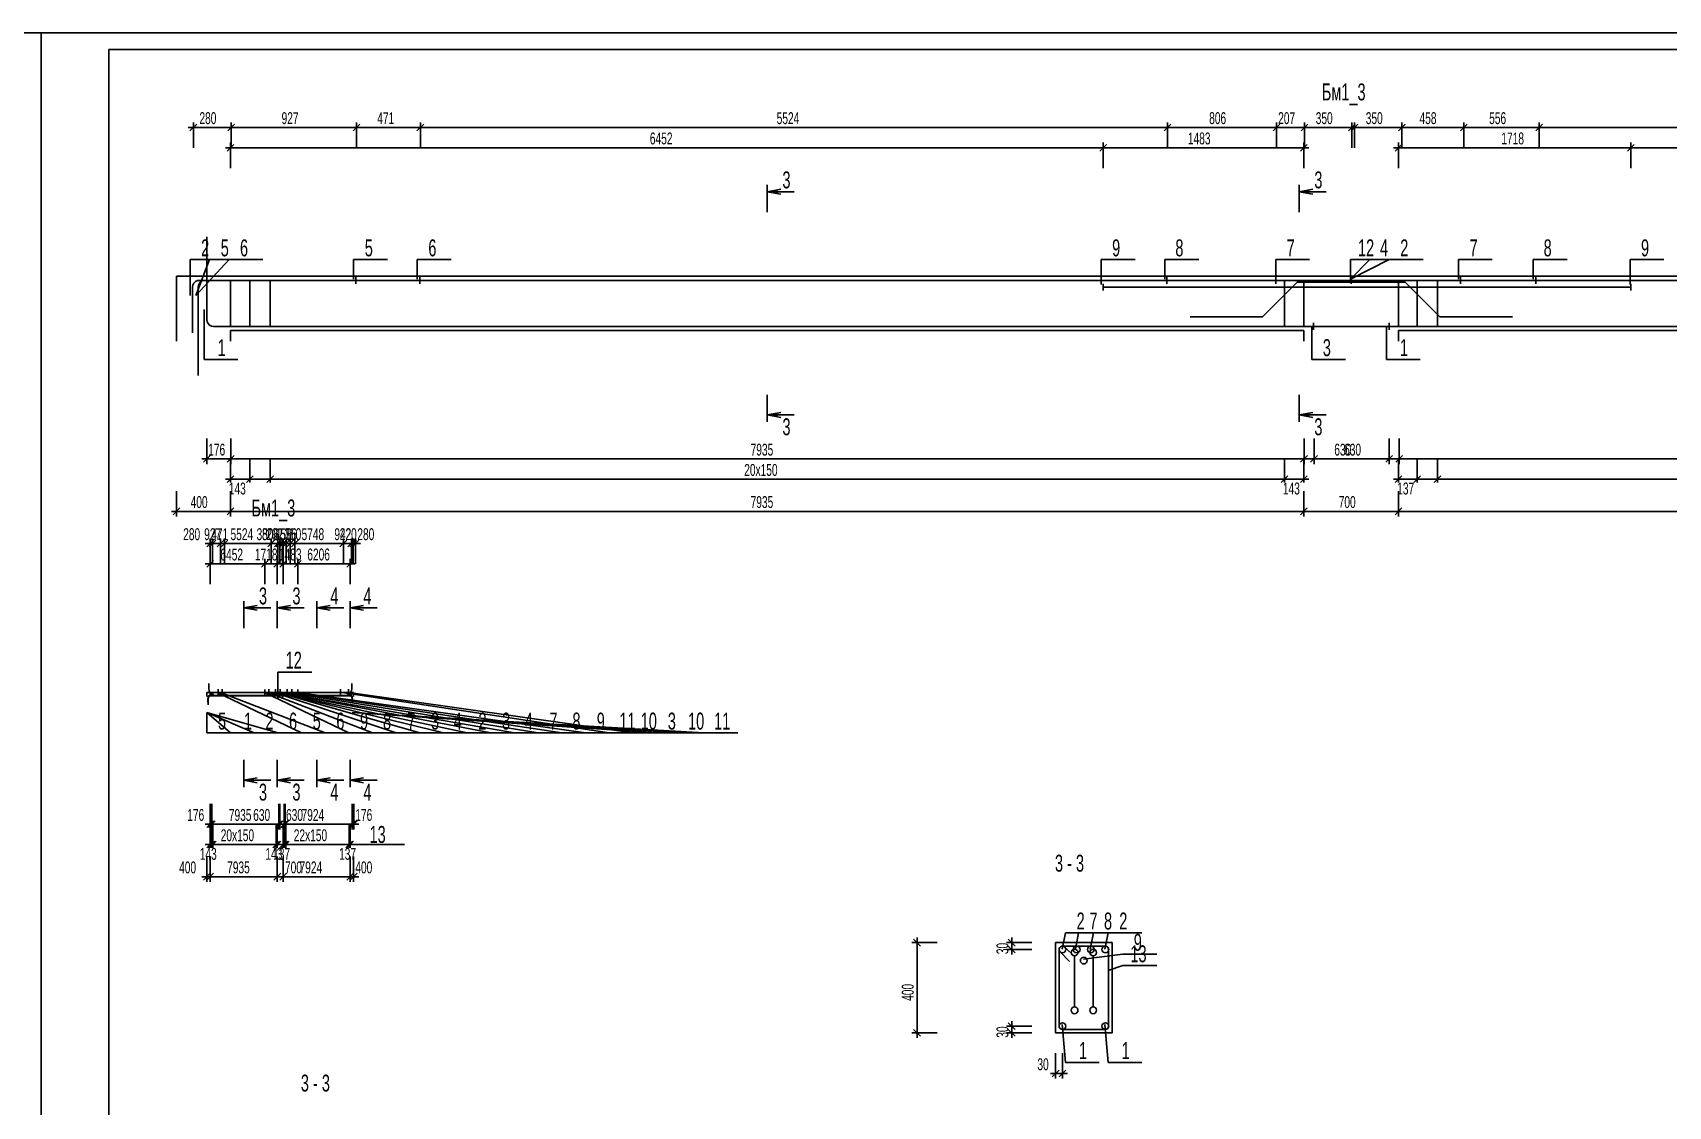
# Model space of a CAD drawing. Extents: x -483223 to 550073, y -164053 to -64662.
# Drawn here: x 465823 to 514189, y -96538 to -64802 of the extents above; entities that cross this region are included whole.
import ezdxf

# ---------------------------------------------------------------- set-up
doc = ezdxf.new("R2010")
doc.units = 0
doc.header["$MEASUREMENT"] = 0
doc.layers.get('0').update_dxf_attribs({"color": 40, "linetype": 'CONTINUOUS'})
for name, color, linetype in [('ARM', 3, 'CONTINUOUS'), ('OPAL', 4, 'CONTINUOUS'), ('OTM', 9, 'CONTINUOUS'), ('RAZM', 6, 'CONTINUOUS'), ('TEXT', 5, 'CONTINUOUS'), ('VYNOS', 3, 'CONTINUOUS')]:
    doc.layers.add(name, color=color, linetype=linetype)
doc.styles.add('РОЗМІР', font='ARIALN.TTF', dxfattribs={"width": 0.75})

msp = doc.modelspace()

# ---------------------------------------------------------------- linework, layer by layer
at = {"color": 7}
for p, q in [((382072.6753, -64801.5622), (466072.6753, -64801.5622)), ((466072.6753, -64801.5622), (466072.6753, -124201.5622)), ((466072.6753, -64801.5622), (550072.6753, -64801.5622)), ((466072.6753, -124201.5622), (466072.6753, -64801.5622)), ((468072.6753, -65301.5622), (549572.6753, -65301.5622)), ((468072.6753, -123701.5622), (468072.6753, -65301.5622))]:
    msp.add_line(p, q, dxfattribs=at)
at = {"layer": 'ARM', "color": 1}
for p, q in [((470968.6752, -73281.561), (470968.6752, -70837.9208)), ((475381.0074, -72021.5634), (475381.0074, -72221.5634)), ((477266.5634, -72021.5634), (477266.5634, -72221.5634)), ((499361.5638, -72021.5634), (499361.5638, -72221.5634)), ((502584.1438, -72021.5634), (502584.1438, -72221.5634)), ((504812.6716, -72021.5634), (504812.6716, -72221.5634)), ((504812.6716, -72021.5634), (504812.6716, -72221.5634)), ((504812.6716, -72021.5634), (504812.6716, -72221.5634)), ((504812.6716, -72021.5634), (504812.6716, -72221.5634)), ((508046.3051, -72021.5634), (508046.3051, -72221.5634)), ((510269.712, -72021.5634), (510269.712, -72221.5634)), ((470562.5034, -72259.6372), (470552.6752, -72321.5634)), ((470552.6752, -72321.5634), (470552.6752, -73678.4512)), ((470590.9279, -72203.9304), (470562.5034, -72259.6372)), ((470635.1696, -72159.7226), (470590.9279, -72203.9304)), ((470690.9023, -72131.3413), (470635.1696, -72159.7226)), ((470752.6752, -72121.5634), (470690.9023, -72131.3413)), ((470722.5036, -72259.6372), (470712.6755, -72321.5634)), ((470722.5036, -72259.6372), (470712.6755, -72321.5634)), ((470712.6755, -72321.5634), (470712.6755, -74935.9341)), ((470712.6755, -72321.5634), (470712.6755, -74935.9341)), ((470750.9281, -72203.9304), (470722.5036, -72259.6372)), ((470750.9281, -72203.9304), (470722.5036, -72259.6372)), ((470795.1698, -72159.7226), (470750.9281, -72203.9304)), ((470795.1698, -72159.7226), (470750.9281, -72203.9304)), ((470752.6752, -72121.5634), (470752.6752, -72121.5634)), ((470752.6752, -72121.5634), (504812.6716, -72121.5634)), ((470850.9025, -72131.3413), (470795.1698, -72159.7226)), ((470850.9025, -72131.3413), (470795.1698, -72159.7226)), ((470912.6755, -72121.5634), (470850.9025, -72131.3413)), ((470912.6755, -72121.5634), (470850.9025, -72131.3413)), ((470912.6755, -72121.5634), (470912.6755, -72121.5634)), ((470912.6755, -72121.5634), (475381.0074, -72121.5634)), ((470912.6755, -72121.5634), (470912.6755, -72121.5634)), ((470912.6755, -72121.5634), (477266.5634, -72121.5634)), ((471672.6753, -72137.5607), (471672.6753, -73465.5637)), ((472242.6754, -72137.5607), (472242.6754, -73465.5637)), ((472842.675, -72137.5607), (472842.675, -73465.5637)), ((497480.0117, -72221.5634), (497480.0117, -72421.5634)), ((497480.0117, -72321.5634), (506212.6747, -72321.5634)), ((499361.5638, -72121.5634), (506212.6747, -72121.5634)), ((502188.6757, -73201.5622), (503212.6747, -72177.5632)), ((502584.1438, -72121.5634), (506212.6747, -72121.5634)), ((502842.6765, -72137.5607), (502842.6765, -73465.5637)), ((503212.6747, -72177.5632), (506412.6747, -72177.5632)), ((503412.6747, -72121.5634), (504812.6716, -72121.5634)), ((503412.6747, -72121.5634), (508046.3051, -72121.5634)), ((503412.6747, -72121.5634), (510269.712, -72121.5634)), ((503412.6747, -72321.5634), (513083.6281, -72321.5634)), ((503412.6777, -72137.5607), (503412.6777, -73465.5637)), ((504812.6716, -72121.5634), (506212.6747, -72121.5634)), ((504812.6716, -72121.5634), (538828.9863, -72121.5634)), ((506212.6747, -72137.5607), (506212.6747, -73465.5637)), ((506412.6747, -72177.5632), (507436.6737, -73201.5622)), ((506760.8314, -72137.5607), (506760.8314, -73465.5637)), ((507360.8314, -72137.5607), (507360.8314, -73465.5637)), ((513083.6281, -72221.5634), (513083.6281, -72421.5634)), ((470978.5034, -73343.4872), (470968.6752, -73281.561)), ((471006.9278, -73399.1971), (470978.5034, -73343.4872)), ((471051.1696, -73443.4018), (471006.9278, -73399.1971)), ((471106.9023, -73471.7831), (471051.1696, -73443.4049)), ((471168.6752, -73481.561), (471106.9023, -73471.7831)), ((471168.6752, -73481.561), (471168.6752, -73481.561)), ((471168.6752, -73481.561), (505932.6729, -73481.561)), ((500046.4302, -73201.5622), (502188.6757, -73201.5622)), ((503412.6747, -73481.561), (505932.6729, -73481.561)), ((503692.6704, -73381.561), (503692.6704, -73581.561)), ((503692.6704, -73381.561), (503692.6704, -73581.561)), ((503692.6704, -73481.561), (506212.6747, -73481.561)), ((503692.6704, -73481.561), (538412.989, -73481.561)), ((505932.6729, -73381.561), (505932.6729, -73581.561)), ((505932.6729, -73381.561), (505932.6729, -73581.561)), ((507436.6737, -73201.5622), (509578.9192, -73201.5622)), ((471028.6754, -84194.061), (471028.6754, -84041.3358)), ((475256.4453, -84194.061), (475256.4453, -84041.3358)), ((471012.5034, -84447.1372), (471002.6752, -84509.0634)), ((471002.6752, -84509.0634), (471002.6752, -84593.8687)), ((471040.9279, -84391.4273), (471012.5034, -84447.1372)), ((471022.5036, -84447.1372), (471012.6755, -84509.0634)), ((471022.5036, -84447.1372), (471012.6755, -84509.0634)), ((471012.6755, -84509.0634), (471012.6755, -84672.4606)), ((471012.6755, -84509.0634), (471012.6755, -84672.4606)), ((471050.9281, -84391.4273), (471022.5036, -84447.1372)), ((471050.9281, -84391.4273), (471022.5036, -84447.1372)), ((471038.5036, -84255.9872), (471028.6754, -84194.061)), ((471066.9281, -84311.6971), (471038.5036, -84255.9872)), ((471085.1696, -84347.2226), (471040.9279, -84391.4273)), ((471095.1698, -84347.2226), (471050.9281, -84391.4273)), ((471095.1698, -84347.2226), (471050.9281, -84391.4273)), ((471111.1698, -84355.9018), (471066.9281, -84311.6971)), ((471072.6753, -84310.0613), (471072.6753, -84393.0631)), ((471140.9023, -84318.8413), (471085.1696, -84347.2195)), ((471150.9025, -84318.8413), (471095.1698, -84347.2195)), ((471150.9025, -84318.8413), (471095.1698, -84347.2195)), ((471108.3004, -84310.0613), (471108.3004, -84393.0631)), ((471166.9025, -84384.2831), (471111.1698, -84355.9049)), ((471202.6752, -84309.0634), (471140.9023, -84318.8413)), ((471145.8004, -84310.0613), (471145.8004, -84393.0631)), ((471212.6755, -84309.0634), (471150.9025, -84318.8413)), ((471212.6755, -84309.0634), (471150.9025, -84318.8413)), ((471228.6754, -84394.061), (471166.9025, -84384.2831)), ((471202.6752, -84309.0634), (471202.6752, -84309.0634)), ((471202.6752, -84309.0634), (473143.9247, -84309.0634)), ((471212.6755, -84309.0634), (471212.6755, -84309.0634)), ((471212.6755, -84309.0634), (471304.446, -84309.0634)), ((471212.6755, -84309.0634), (471212.6755, -84309.0634)), ((471212.6755, -84309.0634), (471422.2934, -84309.0634)), ((471228.6754, -84394.061), (471228.6754, -84394.061)), ((471228.6754, -84394.061), (473213.9251, -84394.061)), ((471304.446, -84209.0634), (471304.446, -84409.0634)), ((471422.2934, -84209.0634), (471422.2934, -84409.0634)), ((472685.6338, -84221.5634), (472685.6338, -84421.5634)), ((472685.6338, -84321.5634), (473231.4255, -84321.5634)), ((472803.231, -84209.0634), (472803.231, -84409.0634)), ((472803.231, -84309.0634), (473231.4255, -84309.0634)), ((472846.035, -84376.5622), (472979.9255, -84376.5622)), ((472979.9255, -84376.5622), (473043.9255, -84312.5607)), ((473004.6425, -84209.0634), (473004.6425, -84409.0634)), ((473004.6425, -84309.0634), (473231.4255, -84309.0634)), ((473020.8, -84310.0613), (473020.8, -84393.0631)), ((473043.9255, -84312.5607), (473243.9255, -84312.5607)), ((473056.4247, -84310.0613), (473056.4247, -84393.0631)), ((473056.4255, -84309.0634), (473143.9255, -84309.0634)), ((473056.4255, -84309.0634), (473346.0274, -84309.0634)), ((473056.4255, -84309.0634), (473484.9907, -84309.0634)), ((473056.4255, -84321.5634), (473660.8604, -84321.5634)), ((473056.4255, -84394.061), (473213.9251, -84394.061)), ((473073.925, -84294.061), (473073.925, -84494.061)), ((473073.925, -84294.061), (473073.925, -84494.061)), ((473073.925, -84394.061), (473231.4255, -84394.061)), ((473073.925, -84394.061), (475056.4453, -84394.061)), ((473143.9247, -84209.0634), (473143.9247, -84409.0634)), ((473143.9247, -84209.0634), (473143.9247, -84409.0634)), ((473143.9247, -84309.0634), (473231.4255, -84309.0634)), ((473143.9255, -84209.0634), (473143.9255, -84409.0634)), ((473143.9255, -84209.0634), (473143.9255, -84409.0634)), ((473143.9255, -84309.0634), (475082.4447, -84309.0634)), ((473213.9251, -84294.061), (473213.9251, -84494.061)), ((473213.9251, -84294.061), (473213.9251, -84494.061)), ((473231.4255, -84310.0613), (473231.4255, -84393.0631)), ((473243.9255, -84312.5607), (473307.9254, -84376.5622)), ((473265.6852, -84310.0613), (473265.6852, -84393.0631)), ((473303.1852, -84310.0613), (473303.1852, -84393.0631)), ((473307.9254, -84376.5622), (473441.8159, -84376.5622)), ((473346.0274, -84209.0634), (473346.0274, -84409.0634)), ((473484.9907, -84209.0634), (473484.9907, -84409.0634)), ((473660.8604, -84221.5634), (473660.8604, -84421.5634)), ((474922.0543, -84209.0634), (474922.0543, -84409.0634)), ((474922.0543, -84309.0634), (475072.4449, -84309.0634)), ((475056.4453, -84394.061), (475118.2182, -84384.2831)), ((475056.4453, -84394.061), (475056.4453, -84394.061)), ((475072.4449, -84309.0634), (475072.4449, -84309.0634)), ((475072.4449, -84309.0634), (475134.2178, -84318.8413)), ((475157.4447, -84309.0634), (475072.4449, -84309.0634)), ((475072.4449, -84309.0634), (475072.4449, -84309.0634)), ((475072.4449, -84309.0634), (475134.2178, -84318.8413)), ((475082.4447, -84309.0634), (475082.4447, -84309.0634)), ((475082.4447, -84309.0634), (475144.2177, -84318.8413)), ((475118.2182, -84384.2831), (475173.9509, -84355.9049)), ((475134.2178, -84318.8413), (475189.9505, -84347.2195)), ((475134.2178, -84318.8413), (475189.9505, -84347.2195)), ((475144.2177, -84318.8413), (475199.9504, -84347.2195)), ((475157.4447, -84209.0634), (475157.4447, -84409.0634)), ((475173.9509, -84355.9018), (475218.1923, -84311.6971)), ((475178.1852, -84310.0613), (475178.1852, -84393.0631)), ((475189.9505, -84347.2226), (475234.1919, -84391.4273)), ((475189.9505, -84347.2226), (475234.1919, -84391.4273)), ((475199.9504, -84347.2226), (475244.1917, -84391.4273)), ((475212.445, -84310.0613), (475212.445, -84393.0631)), ((475218.1923, -84311.6971), (475246.6171, -84255.9872)), ((475234.1919, -84391.4273), (475262.6167, -84447.1372)), ((475234.1919, -84391.4273), (475262.6167, -84447.1372)), ((475244.1917, -84391.4273), (475272.6166, -84447.1372)), ((475246.6171, -84255.9872), (475256.4453, -84194.061)), ((475262.6167, -84447.1372), (475272.4449, -84509.0634)), ((475262.6167, -84447.1372), (475272.4449, -84509.0634)), ((475272.4449, -84509.0634), (475272.4449, -84604.0616)), ((475272.4449, -84509.0634), (475272.4449, -84604.0616)), ((475272.6166, -84447.1372), (475282.4447, -84509.0634)), ((475282.4447, -84509.0634), (475282.4447, -84593.8657)), ((496172.6753, -91901.5622), (496177.5642, -91870.6754)), ((496177.5642, -91870.6754), (496191.7549, -91842.8098)), ((496191.7549, -91842.8098), (496213.8588, -91820.6876)), ((496213.8588, -91820.6876), (496241.7122, -91806.4755)), ((496241.7122, -91806.4755), (496272.6753, -91801.5622)), ((496272.6753, -91801.5622), (497539.3409, -91801.5622)), ((496272.6753, -91801.5622), (496298.6213, -91804.9863)), ((496298.6213, -91804.9863), (496322.7211, -91814.9869)), ((496322.7211, -91814.9869), (496343.415, -91830.8804)), ((496343.415, -91830.8804), (496627.4147, -92114.8801)), ((497539.3409, -91801.5622), (497570.3041, -91806.4755)), ((497570.3041, -91806.4755), (497598.1605, -91820.6876)), ((497598.1605, -91820.6876), (497620.2614, -91842.8098)), ((497620.2614, -91842.8098), (497634.452, -91870.6754)), ((497634.452, -91870.6754), (497639.3409, -91901.5622)), ((496172.6753, -94168.2278), (496172.6753, -91901.5622)), ((496172.6753, -91901.5622), (496176.078, -91927.432)), ((496176.078, -91927.432), (496186.0603, -91951.5378)), ((496186.0603, -91951.5378), (496201.9356, -91972.244)), ((496201.9356, -91972.244), (496485.9352, -92256.2436)), ((496632.6759, -92094.8941), (496632.6759, -93601.5622)), ((497179.3434, -92094.8941), (497179.3434, -93601.5622)), ((497639.3409, -91901.5622), (497639.3409, -94168.2278)), ((496177.5886, -94199.191), (496172.6753, -94168.2278)), ((496191.8007, -94227.0474), (496177.5886, -94199.191)), ((496213.9229, -94249.1483), (496191.8007, -94227.0474)), ((496241.7885, -94263.3389), (496213.9229, -94249.1483)), ((496272.6753, -94268.2278), (496241.7885, -94263.3389)), ((497539.3409, -94268.2278), (496272.6753, -94268.2278)), ((497570.3041, -94263.3145), (497539.3409, -94268.2278)), ((497598.1605, -94249.1025), (497570.3041, -94263.3145)), ((497620.2614, -94226.9803), (497598.1605, -94249.1025)), ((497634.452, -94199.1147), (497620.2614, -94226.9803)), ((497639.3409, -94168.2278), (497634.452, -94199.1147))]:
    msp.add_line(p, q, dxfattribs=at)
for centre in [(496272.6753, -91901.5622), (496632.6753, -91991.5622), (496692.6753, -91901.5622), (497112.6753, -91901.5622), (497182.6753, -91991.5622), (497542.6753, -91901.5622), (496902.6753, -92231.5622), (496632.6753, -93701.5622), (496632.6753, -93701.5622), (497182.6753, -93701.5622), (497182.6753, -93701.5622), (496272.6753, -94171.5622), (497542.6753, -94171.5622)]:
    msp.add_circle(centre, 100, dxfattribs=at)
at = {"layer": 'OPAL', "color": 74}
for p, q in [((470072.6753, -73601.5622), (470072.6753, -72001.5622)), ((470072.6753, -72001.5622), (506212.6747, -72001.5622)), ((503412.6747, -72001.5622), (539508.9851, -72001.5622)), ((470072.6753, -73601.5622), (470072.6753, -73921.5634)), ((471672.6753, -73601.5622), (503412.6747, -73601.5622)), ((471672.6753, -73601.5622), (471672.6753, -73921.5634)), ((502412.6747, -73601.5622), (503412.6747, -73601.5622)), ((503412.6747, -73601.5622), (503412.6747, -73921.5634)), ((503412.6747, -73601.5622), (503412.6747, -73921.5634)), ((507212.6747, -73601.5622), (506212.6747, -73601.5622)), ((506212.6747, -73601.5622), (506212.6747, -73921.5634)), ((506212.6747, -73601.5622), (537908.9851, -73601.5622)), ((506212.6747, -73601.5622), (506212.6747, -73921.5634)), ((470972.6753, -84401.5622), (470972.6753, -84301.5622)), ((470972.6753, -84301.5622), (473231.4255, -84301.5622)), ((470972.6753, -84401.5622), (470972.6753, -84421.5634)), ((471072.6753, -84401.5622), (473056.4255, -84401.5622)), ((471072.6753, -84401.5622), (471072.6753, -84421.5634)), ((472056.4255, -84401.5622), (473056.4255, -84401.5622)), ((473056.4255, -84301.5622), (475312.445, -84301.5622)), ((473056.4255, -84401.5622), (473056.4255, -84421.5634)), ((473056.4255, -84401.5622), (473056.4255, -84421.5634)), ((474231.4255, -84401.5622), (473231.4255, -84401.5622)), ((473231.4255, -84401.5622), (473231.4255, -84421.5634)), ((473231.4255, -84401.5622), (475212.445, -84401.5622)), ((473231.4255, -84401.5622), (473231.4255, -84421.5634)), ((475212.445, -84401.5622), (475212.445, -84421.5634)), ((475312.445, -84301.5622), (475312.445, -84401.5622)), ((475312.445, -84401.5622), (475312.445, -84421.5634))]:
    msp.add_line(p, q, dxfattribs=at)
for points in [[(496072.6753, -91701.5622), (496072.6753, -91701.5622), (496072.6753, -91701.5622), (497739.3409, -91701.5622), (497739.3409, -91701.5622), (497739.3409, -91701.5622)], [(496072.6753, -94368.2278), (496072.6753, -94368.2278), (496072.6753, -94368.2278), (496072.6753, -91701.5622), (496072.6753, -91701.5622), (496072.6753, -91701.5622)], [(497739.3409, -91701.5622), (497739.3409, -91701.5622), (497739.3409, -91701.5622), (497739.3409, -94368.2278), (497739.3409, -94368.2278), (497739.3409, -94368.2278)], [(497739.3409, -94368.2278), (497739.3409, -94368.2278), (497739.3409, -94368.2278), (496072.6753, -94368.2278), (496072.6753, -94368.2278), (496072.6753, -94368.2278)]]:
    msp.add_lwpolyline(points, dxfattribs=at)
at = {"layer": 'OTM', "color": 7}
for p, q in [((470422.6753, -67601.5622), (471842.6754, -67601.5622)), ((470472.6753, -67701.5622), (470672.6753, -67501.5622)), ((470572.6753, -67451.5622), (470572.6753, -68201.5622)), ((471542.6754, -67601.5622), (475551.0078, -67601.5622)), ((471592.6754, -67701.5622), (471792.6754, -67501.5622)), ((471592.6754, -67701.5622), (471792.6754, -67501.5622)), ((471692.6754, -67451.5622), (471692.6754, -68201.5622)), ((471692.6754, -67451.5622), (471692.6754, -68201.5622)), ((475251.0078, -67601.5622), (477436.5638, -67601.5622)), ((475301.0078, -67701.5622), (475501.0078, -67501.5622)), ((475301.0078, -67701.5622), (475501.0078, -67501.5622)), ((475401.0078, -67451.5622), (475401.0078, -68201.5622)), ((475401.0078, -67451.5622), (475401.0078, -68201.5622)), ((477136.5638, -67601.5622), (499531.562, -67601.5622)), ((477186.5638, -67701.5622), (477386.5638, -67501.5622)), ((477186.5638, -67701.5622), (477386.5638, -67501.5622)), ((477286.5638, -67451.5622), (477286.5638, -68201.5622)), ((477286.5638, -67451.5622), (477286.5638, -68201.5622)), ((499231.562, -67601.5622), (502754.1389, -67601.5622)), ((499281.562, -67701.5622), (499481.562, -67501.5622)), ((499281.562, -67701.5622), (499481.562, -67501.5622)), ((499381.562, -67451.5622), (499381.562, -68201.5622)), ((499381.562, -67451.5622), (499381.562, -68201.5622)), ((502454.1389, -67601.5622), (503582.6729, -67601.5622)), ((502504.1389, -67701.5622), (502704.1389, -67501.5622)), ((502504.1389, -67701.5622), (502704.1389, -67501.5622)), ((502604.1389, -67451.5622), (502604.1389, -68201.5622)), ((502604.1389, -67451.5622), (502604.1389, -68201.5622)), ((503282.6729, -67601.5622), (504982.6729, -67601.5622)), ((503332.6729, -67701.5622), (503532.6729, -67501.5622)), ((503332.6729, -67701.5622), (503532.6729, -67501.5622)), ((503432.6729, -67451.5622), (503432.6729, -68201.5622)), ((503432.6729, -67451.5622), (503432.6729, -68201.5622)), ((504732.6729, -67701.5622), (504932.6729, -67501.5622)), ((504762.6747, -67601.5622), (506462.6777, -67601.5622)), ((504812.6747, -67701.5622), (505012.6747, -67501.5622)), ((504832.6729, -67451.5622), (504832.6729, -68201.5622)), ((504912.6747, -67451.5622), (504912.6747, -68201.5622)), ((506162.6777, -67601.5622), (508296.3081, -67601.5622)), ((506212.6777, -67701.5622), (506412.6777, -67501.5622)), ((506212.6777, -67701.5622), (506412.6777, -67501.5622)), ((506312.6777, -67451.5622), (506312.6777, -68201.5622)), ((506312.6777, -67451.5622), (506312.6777, -68201.5622)), ((507996.3081, -67601.5622), (510519.7151, -67601.5622)), ((508046.3081, -67701.5622), (508246.3081, -67501.5622)), ((508046.3081, -67701.5622), (508246.3081, -67501.5622)), ((508146.3081, -67451.5622), (508146.3081, -68201.5622)), ((508146.3081, -67451.5622), (508146.3081, -68201.5622)), ((510219.7151, -67601.5622), (533512.7327, -67601.5622)), ((510269.7151, -67701.5622), (510469.7151, -67501.5622)), ((510269.7151, -67701.5622), (510469.7151, -67501.5622)), ((510369.7151, -67451.5622), (510369.7151, -68201.5622)), ((510369.7151, -67451.5622), (510369.7151, -68201.5622)), ((471572.6753, -68301.5622), (471772.6753, -68101.5622)), ((471672.6753, -68051.5622), (471672.6753, -68801.5622)), ((497380.0117, -68301.5622), (497580.0117, -68101.5622)), ((497380.0117, -68301.5622), (497580.0117, -68101.5622)), ((497480.0117, -68051.5622), (497480.0117, -68801.5622)), ((497480.0117, -68051.5622), (497480.0117, -68801.5622)), ((503312.6777, -68301.5622), (503512.6777, -68101.5622)), ((503412.6777, -68051.5622), (503412.6777, -68801.5622)), ((506112.6747, -68301.5622), (506312.6747, -68101.5622)), ((506212.6747, -68051.5622), (506212.6747, -68801.5622)), ((512983.6281, -68301.5622), (513183.6281, -68101.5622)), ((512983.6281, -68301.5622), (513183.6281, -68101.5622)), ((513083.6281, -68051.5622), (513083.6281, -68801.5622)), ((513083.6281, -68051.5622), (513083.6281, -68801.5622)), ((471522.6753, -68201.5622), (497630.0117, -68201.5622)), ((497330.0117, -68201.5622), (503562.6777, -68201.5622)), ((506062.6747, -68201.5622), (513233.6281, -68201.5622)), ((512933.6281, -68201.5622), (538058.9912, -68201.5622)), ((470972.6753, -76801.5622), (470972.6753, -77551.5622)), ((471676.6754, -76801.5622), (471676.6754, -77551.5622)), ((471676.6754, -76801.5622), (471676.6754, -77551.5622)), ((503416.6755, -76801.5622), (503416.6755, -77551.5622)), ((503416.6755, -76801.5622), (503416.6755, -77551.5622)), ((503712.6747, -76801.5622), (503712.6747, -77551.5622)), ((505936.6737, -76801.5622), (505936.6737, -77551.5622)), ((506232.679, -76801.5622), (506232.679, -77551.5622)), ((506232.679, -76801.5622), (506232.679, -77551.5622)), ((470872.6753, -77501.5622), (471072.6753, -77301.5622)), ((471576.6754, -77501.5622), (471776.6754, -77301.5622)), ((471576.6754, -77501.5622), (471776.6754, -77301.5622)), ((503316.6755, -77501.5622), (503516.6755, -77301.5622)), ((503316.6755, -77501.5622), (503516.6755, -77301.5622)), ((503612.6747, -77501.5622), (503812.6747, -77301.5622)), ((505836.6737, -77501.5622), (506036.6737, -77301.5622)), ((506132.679, -77501.5622), (506332.679, -77301.5622)), ((506132.679, -77501.5622), (506332.679, -77301.5622)), ((470822.6753, -77401.5622), (471826.6754, -77401.5622)), ((471526.6754, -77401.5622), (503566.6755, -77401.5622)), ((471672.6753, -77401.5622), (471672.6753, -78101.5622)), ((472242.6754, -77401.5622), (472242.6754, -78101.5622)), ((472842.675, -77401.5622), (472842.675, -78101.5622)), ((502842.6765, -77401.5622), (502842.6765, -78101.5622)), ((503266.6755, -77401.5622), (506086.6737, -77401.5622)), ((503412.6777, -77401.5622), (503412.6777, -78101.5622)), ((503562.6747, -77401.5622), (506382.679, -77401.5622)), ((506082.679, -77401.5622), (538078.9924, -77401.5622)), ((506212.6747, -77401.5622), (506212.6747, -78101.5622)), ((506760.8314, -77401.5622), (506760.8314, -78101.5622)), ((507360.8314, -77401.5622), (507360.8314, -78101.5622)), ((471522.6753, -78001.5622), (503562.6747, -78001.5622)), ((471522.6753, -78001.5622), (503562.6747, -78001.5622)), ((471572.6753, -78101.5622), (471772.6753, -77901.5622)), ((471672.6753, -78001.5622), (472242.6754, -78001.5622)), ((472142.6754, -78101.5622), (472342.6754, -77901.5622)), ((472242.6754, -78001.5622), (502842.6765, -78001.5622)), ((472742.675, -78101.5622), (472942.675, -77901.5622)), ((502742.6765, -78101.5622), (502942.6765, -77901.5622)), ((502842.6765, -78001.5622), (503412.6777, -78001.5622)), ((503312.6777, -78101.5622), (503512.6777, -77901.5622)), ((506062.6747, -78001.5622), (538058.9851, -78001.5622)), ((506112.6747, -78101.5622), (506312.6747, -77901.5622)), ((506212.6747, -78001.5622), (506760.8314, -78001.5622)), ((506660.8314, -78101.5622), (506860.8314, -77901.5622)), ((506760.8314, -78001.5622), (537360.8345, -78001.5622)), ((507260.8314, -78101.5622), (507460.8314, -77901.5622)), ((470972.6753, -80001.5622), (471172.6753, -79801.5622)), ((471042.6754, -80001.5622), (471242.6754, -79801.5622)), ((471042.6754, -80001.5622), (471242.6754, -79801.5622)), ((471072.6753, -79751.5622), (471072.6753, -80501.5622)), ((471142.6754, -79751.5622), (471142.6754, -80501.5622)), ((471142.6754, -79751.5622), (471142.6754, -80501.5622)), ((471274.4461, -80001.5622), (471474.4461, -79801.5622)), ((471274.4461, -80001.5622), (471474.4461, -79801.5622)), ((471374.4461, -79751.5622), (471374.4461, -80501.5622)), ((471374.4461, -79751.5622), (471374.4461, -80501.5622)), ((471392.2935, -80001.5622), (471592.2935, -79801.5622)), ((471392.2935, -80001.5622), (471592.2935, -79801.5622)), ((471492.2935, -79751.5622), (471492.2935, -80501.5622)), ((471492.2935, -79751.5622), (471492.2935, -80501.5622)), ((472773.2307, -80001.5622), (472973.2307, -79801.5622)), ((472773.2307, -80001.5622), (472973.2307, -79801.5622)), ((472873.2307, -79751.5622), (472873.2307, -80501.5622)), ((472873.2307, -79751.5622), (472873.2307, -80501.5622)), ((472974.6422, -80001.5622), (473174.6422, -79801.5622)), ((472974.6422, -80001.5622), (473174.6422, -79801.5622)), ((473026.4251, -80001.5622), (473226.4251, -79801.5622)), ((473026.4251, -80001.5622), (473226.4251, -79801.5622)), ((473074.6422, -79751.5622), (473074.6422, -80501.5622)), ((473074.6422, -79751.5622), (473074.6422, -80501.5622)), ((473113.9251, -80001.5622), (473313.9251, -79801.5622)), ((473126.4251, -79751.5622), (473126.4251, -80501.5622)), ((473126.4251, -79751.5622), (473126.4251, -80501.5622)), ((473131.4255, -80001.5622), (473331.4255, -79801.5622)), ((473213.9251, -79751.5622), (473213.9251, -80501.5622)), ((473218.9255, -80001.5622), (473418.9255, -79801.5622)), ((473218.9255, -80001.5622), (473418.9255, -79801.5622)), ((473231.4255, -79751.5622), (473231.4255, -80501.5622)), ((473318.9255, -79751.5622), (473318.9255, -80501.5622)), ((473318.9255, -79751.5622), (473318.9255, -80501.5622)), ((473333.5274, -80001.5622), (473533.5274, -79801.5622)), ((473333.5274, -80001.5622), (473533.5274, -79801.5622)), ((473433.5274, -79751.5622), (473433.5274, -80501.5622)), ((473433.5274, -79751.5622), (473433.5274, -80501.5622)), ((473472.4907, -80001.5622), (473672.4907, -79801.5622)), ((473472.4907, -80001.5622), (473672.4907, -79801.5622)), ((473572.4907, -79751.5622), (473572.4907, -80501.5622)), ((473572.4907, -79751.5622), (473572.4907, -80501.5622)), ((474909.5543, -80001.5622), (475109.5543, -79801.5622)), ((474909.5543, -80001.5622), (475109.5543, -79801.5622)), ((475009.5543, -79751.5622), (475009.5543, -80501.5622)), ((475009.5543, -79751.5622), (475009.5543, -80501.5622)), ((475144.9447, -80001.5622), (475344.9447, -79801.5622)), ((475144.9447, -80001.5622), (475344.9447, -79801.5622)), ((475199.945, -80001.5622), (475399.945, -79801.5622)), ((475199.945, -80001.5622), (475399.945, -79801.5622)), ((475244.9447, -79751.5622), (475244.9447, -80501.5622)), ((475244.9447, -79751.5622), (475244.9447, -80501.5622)), ((475269.9455, -80001.5622), (475469.9455, -79801.5622)), ((475299.945, -79751.5622), (475299.945, -80501.5622)), ((475299.945, -79751.5622), (475299.945, -80501.5622)), ((475369.9455, -79751.5622), (475369.9455, -80501.5622)), ((470922.6753, -79901.5622), (471292.6754, -79901.5622)), ((470992.6754, -79901.5622), (471524.4461, -79901.5622)), ((471224.4461, -79901.5622), (471642.2935, -79901.5622)), ((471342.2935, -79901.5622), (473023.2307, -79901.5622)), ((472723.2307, -79901.5622), (473224.6422, -79901.5622)), ((472924.6422, -79901.5622), (473276.4251, -79901.5622)), ((472976.4251, -79901.5622), (473363.9251, -79901.5622)), ((473081.4255, -79901.5622), (473468.9255, -79901.5622)), ((473168.9255, -79901.5622), (473583.5274, -79901.5622)), ((473283.5274, -79901.5622), (473722.4907, -79901.5622)), ((473422.4907, -79901.5622), (475159.5543, -79901.5622)), ((474859.5543, -79901.5622), (475394.9447, -79901.5622)), ((475094.9447, -79901.5622), (475449.945, -79901.5622)), ((475149.945, -79901.5622), (475519.9455, -79901.5622)), ((470922.6753, -80501.5622), (472835.6338, -80501.5622)), ((470972.6753, -80601.5622), (471172.6753, -80401.5622)), ((471072.6753, -80351.5622), (471072.6753, -81101.5622)), ((472535.6338, -80501.5622), (473206.4255, -80501.5622)), ((472585.6338, -80601.5622), (472785.6338, -80401.5622)), ((472585.6338, -80601.5622), (472785.6338, -80401.5622)), ((472685.6338, -80351.5622), (472685.6338, -81101.5622)), ((472685.6338, -80351.5622), (472685.6338, -81101.5622)), ((472956.4255, -80601.5622), (473156.4255, -80401.5622)), ((473056.4255, -80351.5622), (473056.4255, -81101.5622)), ((473081.4255, -80501.5622), (473810.8597, -80501.5622)), ((473131.4255, -80601.5622), (473331.4255, -80401.5622)), ((473231.4255, -80351.5622), (473231.4255, -81101.5622)), ((473510.8597, -80501.5622), (475362.4443, -80501.5622)), ((473560.8597, -80601.5622), (473760.8597, -80401.5622)), ((473560.8597, -80601.5622), (473760.8597, -80401.5622)), ((473660.8597, -80351.5622), (473660.8597, -81101.5622)), ((473660.8597, -80351.5622), (473660.8597, -81101.5622)), ((475112.4443, -80601.5622), (475312.4443, -80401.5622)), ((475212.4443, -80351.5622), (475212.4443, -81101.5622)), ((471072.6753, -87601.5622), (471072.6753, -88351.5622)), ((471116.6752, -87601.5622), (471116.6752, -88351.5622)), ((471116.6752, -87601.5622), (471116.6752, -88351.5622)), ((473100.4249, -87601.5622), (473100.4249, -88351.5622)), ((473100.4249, -87601.5622), (473100.4249, -88351.5622)), ((473131.4255, -87601.5622), (473131.4255, -88351.5622)), ((473257.9246, -87601.5622), (473257.9246, -88351.5622)), ((473288.9259, -87601.5622), (473288.9259, -88351.5622)), ((473288.9259, -87601.5622), (473288.9259, -88351.5622)), ((475269.9455, -87601.5622), (475269.9455, -88351.5622)), ((475269.9455, -87601.5622), (475269.9455, -88351.5622)), ((475313.9457, -87601.5622), (475313.9457, -88351.5622)), ((470922.6753, -88201.5622), (471266.6752, -88201.5622)), ((470966.6752, -88201.5622), (473250.4249, -88201.5622)), ((470972.6753, -88301.5622), (471172.6753, -88101.5622)), ((471016.6752, -88301.5622), (471216.6752, -88101.5622)), ((471016.6752, -88301.5622), (471216.6752, -88101.5622)), ((471072.6753, -88201.5622), (471072.6753, -88901.5622)), ((471108.3004, -88201.5622), (471108.3004, -88901.5622)), ((471145.8004, -88201.5622), (471145.8004, -88901.5622)), ((472950.4249, -88201.5622), (473407.9246, -88201.5622)), ((472981.4255, -88201.5622), (473438.9259, -88201.5622)), ((473000.4249, -88301.5622), (473200.4249, -88101.5622)), ((473000.4249, -88301.5622), (473200.4249, -88101.5622)), ((473020.8, -88201.5622), (473020.8, -88901.5622)), ((473031.4255, -88301.5622), (473231.4255, -88101.5622)), ((473056.4247, -88201.5622), (473056.4247, -88901.5622)), ((473138.9259, -88201.5622), (475419.9455, -88201.5622)), ((473157.9246, -88301.5622), (473357.9246, -88101.5622)), ((473188.9259, -88301.5622), (473388.9259, -88101.5622)), ((473188.9259, -88301.5622), (473388.9259, -88101.5622)), ((473231.4255, -88201.5622), (473231.4255, -88901.5622)), ((473265.6852, -88201.5622), (473265.6852, -88901.5622)), ((473303.1852, -88201.5622), (473303.1852, -88901.5622)), ((475119.9455, -88201.5622), (475463.9457, -88201.5622)), ((475169.9455, -88301.5622), (475369.9455, -88101.5622)), ((475169.9455, -88301.5622), (475369.9455, -88101.5622)), ((475178.1852, -88201.5622), (475178.1852, -88901.5622)), ((475212.445, -88201.5622), (475212.445, -88901.5622)), ((475213.9457, -88301.5622), (475413.9457, -88101.5622)), ((470922.6753, -88801.5622), (473206.4255, -88801.5622)), ((470922.6753, -88801.5622), (473206.4255, -88801.5622)), ((470972.6753, -88901.5622), (471172.6753, -88701.5622)), ((471008.3004, -88901.5622), (471208.3004, -88701.5622)), ((471045.8004, -88901.5622), (471245.8004, -88701.5622)), ((471072.6753, -88801.5622), (471108.3004, -88801.5622)), ((471108.3004, -88801.5622), (473020.8, -88801.5622)), ((472920.8, -88901.5622), (473120.8, -88701.5622)), ((472956.4247, -88901.5622), (473156.4247, -88701.5622)), ((473020.8, -88801.5622), (473056.4247, -88801.5622)), ((473081.4255, -88801.5622), (475362.445, -88801.5622)), ((473131.4255, -88901.5622), (473331.4255, -88701.5622)), ((473165.6852, -88901.5622), (473365.6852, -88701.5622)), ((473203.1852, -88901.5622), (473403.1852, -88701.5622)), ((473231.4255, -88801.5622), (473265.6852, -88801.5622)), ((473265.6852, -88801.5622), (475178.1852, -88801.5622)), ((475078.1852, -88901.5622), (475278.1852, -88701.5622)), ((475112.445, -88901.5622), (475312.445, -88701.5622)), ((475178.1852, -88801.5622), (475212.445, -88801.5622)), ((475212.445, -88801.5622), (475312.445, -88801.5622)), ((475312.445, -88801.5622), (476812.445, -88801.5622))]:
    msp.add_line(p, q, dxfattribs=at)
at = {"layer": 'RAZM', "color": 7}
for p, q in [((487542.7757, -70101.5622), (487542.7757, -69301.5622)), ((487942.7757, -69431.0605), (487542.7757, -69501.5622)), ((487842.7757, -69475.3598), (487542.7757, -69501.5622)), ((488342.7757, -69501.5622), (487542.7757, -69501.5622)), ((487942.7757, -69572.0639), (487542.7757, -69501.5622)), ((487842.7757, -69527.7646), (487542.7757, -69501.5622)), ((503272.776, -70101.5622), (503272.776, -69301.5622)), ((503672.776, -69431.0605), (503272.776, -69501.5622)), ((503572.776, -69475.3598), (503272.776, -69501.5622)), ((504072.776, -69501.5622), (503272.776, -69501.5622)), ((503672.776, -69572.0639), (503272.776, -69501.5622)), ((503572.776, -69527.7646), (503272.776, -69501.5622)), ((487542.7757, -75501.5622), (487542.7757, -76301.5622)), ((503272.776, -75501.5622), (503272.776, -76301.5622)), ((487942.7757, -76031.0635), (487542.7757, -76101.5622)), ((487842.7757, -76075.3629), (487542.7757, -76101.5622)), ((488342.7757, -76101.5622), (487542.7757, -76101.5622)), ((487942.7757, -76172.0609), (487542.7757, -76101.5622)), ((487842.7757, -76127.7615), (487542.7757, -76101.5622)), ((503672.776, -76031.0635), (503272.776, -76101.5622)), ((503572.776, -76075.3629), (503272.776, -76101.5622)), ((504072.776, -76101.5622), (503272.776, -76101.5622)), ((503672.776, -76172.0609), (503272.776, -76101.5622)), ((503572.776, -76127.7615), (503272.776, -76101.5622)), ((470072.6753, -78351.5622), (470072.6753, -79101.5622)), ((471672.6753, -78351.5622), (471672.6753, -79101.5622)), ((471672.6753, -78351.5622), (471672.6753, -79101.5622)), ((503412.6747, -78351.5622), (503412.6747, -79101.5622)), ((503412.6747, -78351.5622), (503412.6747, -79101.5622)), ((506212.6747, -78351.5622), (506212.6747, -79101.5622)), ((506212.6747, -78351.5622), (506212.6747, -79101.5622)), ((469922.6753, -78951.5622), (471822.6753, -78951.5622)), ((469972.6753, -79051.5622), (470172.6753, -78851.5622)), ((471522.6753, -78951.5622), (503562.6747, -78951.5622)), ((471572.6753, -79051.5622), (471772.6753, -78851.5622)), ((471572.6753, -79051.5622), (471772.6753, -78851.5622)), ((503262.6747, -78951.5622), (506362.6747, -78951.5622)), ((503312.6747, -79051.5622), (503512.6747, -78851.5622)), ((503312.6747, -79051.5622), (503512.6747, -78851.5622)), ((506062.6747, -78951.5622), (538058.9851, -78951.5622)), ((506112.6747, -79051.5622), (506312.6747, -78851.5622)), ((506112.6747, -79051.5622), (506312.6747, -78851.5622)), ((472064.6503, -82401.5622), (472064.6503, -81601.5622)), ((472464.6503, -81731.0635), (472064.6503, -81801.5622)), ((473047.7752, -82401.5622), (473047.7752, -81601.5622)), ((473447.7752, -81731.0635), (473047.7752, -81801.5622)), ((474222.0352, -82401.5622), (474222.0352, -81601.5622)), ((474622.0352, -81731.0635), (474222.0352, -81801.5622)), ((475206.5254, -82401.5622), (475206.5254, -81601.5622)), ((475606.5254, -81731.0635), (475206.5254, -81801.5622)), ((472364.6503, -81775.3629), (472064.6503, -81801.5622)), ((472864.6507, -81801.5622), (472064.6503, -81801.5622)), ((472464.6503, -81872.0609), (472064.6503, -81801.5622)), ((472364.6503, -81827.7615), (472064.6503, -81801.5622)), ((473347.7752, -81775.3629), (473047.7752, -81801.5622)), ((473847.7752, -81801.5622), (473047.7752, -81801.5622)), ((473447.7752, -81872.0609), (473047.7752, -81801.5622)), ((473347.7752, -81827.7615), (473047.7752, -81801.5622)), ((474522.0352, -81775.3629), (474222.0352, -81801.5622)), ((475022.0352, -81801.5622), (474222.0352, -81801.5622)), ((474622.0352, -81872.0609), (474222.0352, -81801.5622)), ((474522.0352, -81827.7615), (474222.0352, -81801.5622)), ((475506.5254, -81775.3629), (475206.5254, -81801.5622)), ((476006.5254, -81801.5622), (475206.5254, -81801.5622)), ((475606.5254, -81872.0609), (475206.5254, -81801.5622)), ((475506.5254, -81827.7615), (475206.5254, -81801.5622)), ((472064.6503, -86301.5622), (472064.6503, -87101.5622)), ((473047.7752, -86301.5622), (473047.7752, -87101.5622)), ((474222.0352, -86301.5622), (474222.0352, -87101.5622)), ((475206.5254, -86301.5622), (475206.5254, -87101.5622)), ((472464.6503, -86831.0635), (472064.6503, -86901.5622)), ((472364.6503, -86875.3629), (472064.6503, -86901.5622)), ((472864.6507, -86901.5622), (472064.6503, -86901.5622)), ((472464.6503, -86972.0609), (472064.6503, -86901.5622)), ((472364.6503, -86927.7615), (472064.6503, -86901.5622)), ((473447.7752, -86831.0635), (473047.7752, -86901.5622)), ((473347.7752, -86875.3629), (473047.7752, -86901.5622)), ((473847.7752, -86901.5622), (473047.7752, -86901.5622)), ((473447.7752, -86972.0609), (473047.7752, -86901.5622)), ((473347.7752, -86927.7615), (473047.7752, -86901.5622)), ((474622.0352, -86831.0635), (474222.0352, -86901.5622)), ((474522.0352, -86875.3629), (474222.0352, -86901.5622)), ((475022.0352, -86901.5622), (474222.0352, -86901.5622)), ((474622.0352, -86972.0609), (474222.0352, -86901.5622)), ((474522.0352, -86927.7615), (474222.0352, -86901.5622)), ((475606.5254, -86831.0635), (475206.5254, -86901.5622)), ((475506.5254, -86875.3629), (475206.5254, -86901.5622)), ((476006.5254, -86901.5622), (475206.5254, -86901.5622)), ((475606.5254, -86972.0609), (475206.5254, -86901.5622)), ((475506.5254, -86927.7615), (475206.5254, -86901.5622)), ((470972.6753, -89151.5622), (470972.6753, -89901.5622)), ((471072.6753, -89151.5622), (471072.6753, -89901.5622)), ((471072.6753, -89151.5622), (471072.6753, -89901.5622)), ((473056.4255, -89151.5622), (473056.4255, -89901.5622)), ((473056.4255, -89151.5622), (473056.4255, -89901.5622)), ((473231.4255, -89151.5622), (473231.4255, -89901.5622)), ((473231.4255, -89151.5622), (473231.4255, -89901.5622)), ((475212.445, -89151.5622), (475212.445, -89901.5622)), ((475212.445, -89151.5622), (475212.445, -89901.5622)), ((475312.445, -89151.5622), (475312.445, -89901.5622)), ((470822.6753, -89751.5622), (471222.6753, -89751.5622)), ((470872.6753, -89851.5622), (471072.6753, -89651.5622)), ((470922.6753, -89751.5622), (473206.4255, -89751.5622)), ((470972.6753, -89851.5622), (471172.6753, -89651.5622)), ((470972.6753, -89851.5622), (471172.6753, -89651.5622)), ((472906.4255, -89751.5622), (473381.4255, -89751.5622)), ((472956.4255, -89851.5622), (473156.4255, -89651.5622)), ((472956.4255, -89851.5622), (473156.4255, -89651.5622)), ((473081.4255, -89751.5622), (475362.445, -89751.5622)), ((473131.4255, -89851.5622), (473331.4255, -89651.5622)), ((473131.4255, -89851.5622), (473331.4255, -89651.5622)), ((475062.445, -89751.5622), (475462.445, -89751.5622)), ((475112.445, -89851.5622), (475312.445, -89651.5622)), ((475112.445, -89851.5622), (475312.445, -89651.5622)), ((475212.445, -89851.5622), (475412.445, -89651.5622)), ((491822.6753, -91701.5622), (492572.6753, -91701.5622)), ((491822.6753, -91701.5622), (492572.6753, -91701.5622)), ((492072.6753, -91801.5622), (491872.6753, -91601.5622)), ((492072.6753, -91801.5622), (491872.6753, -91601.5622)), ((491972.6753, -91551.5622), (491972.6753, -94518.2278)), ((491972.6753, -91551.5622), (491972.6753, -94518.2278)), ((494622.6753, -91701.5622), (495372.6753, -91701.5622)), ((494872.6753, -91801.5622), (494672.6753, -91601.5622)), ((494872.6753, -92001.5622), (494672.6753, -91801.5622)), ((494772.6753, -91551.5622), (494772.6753, -92051.5622)), ((494622.6753, -91901.5622), (495372.6753, -91901.5622)), ((492072.6753, -94468.2278), (491872.6753, -94268.2278)), ((492072.6753, -94468.2278), (491872.6753, -94268.2278)), ((494622.6753, -94168.2278), (495372.6753, -94168.2278)), ((494872.6753, -94268.2278), (494672.6753, -94068.2278)), ((494872.6753, -94468.2278), (494672.6753, -94268.2278)), ((494772.6753, -94518.2278), (494772.6753, -94018.2278)), ((491822.6753, -94368.2278), (492572.6753, -94368.2278)), ((491822.6753, -94368.2278), (492572.6753, -94368.2278)), ((494622.6753, -94368.2278), (495372.6753, -94368.2278)), ((496072.6753, -94968.2278), (496072.6753, -95718.2278)), ((496272.6753, -94968.2278), (496272.6753, -95718.2278)), ((495922.6753, -95568.2278), (496422.6753, -95568.2278)), ((495972.6753, -95668.2278), (496172.6753, -95468.2278)), ((496172.6753, -95668.2278), (496372.6753, -95468.2278))]:
    msp.add_line(p, q, dxfattribs=at)
at = {"layer": 'VYNOS', "color": 7}
for p, q in [((470482.0877, -72574.7372), (470482.0877, -71510.2658)), ((470482.0877, -71510.2658), (471482.0877, -71510.2658)), ((470645.8523, -72574.7372), (471055.2646, -71510.2658)), ((470645.8523, -72574.7372), (471628.4416, -71510.2658)), ((471055.2646, -71510.2658), (472055.2646, -71510.2658)), ((471628.4416, -71510.2658), (472628.4416, -71510.2658)), ((475313.1515, -72083.447), (475313.1515, -71510.2658)), ((475313.1515, -71510.2658), (476313.1515, -71510.2658)), ((477196.4477, -72083.447), (477196.4477, -71510.2658)), ((477196.4477, -71510.2658), (478196.4477, -71510.2658)), ((497421.4119, -72247.2104), (497421.4119, -71510.2658)), ((497421.4119, -71510.2658), (498421.4119, -71510.2658)), ((499304.7066, -72083.447), (499304.7066, -71510.2658)), ((499304.7066, -71510.2658), (500304.7066, -71510.2658)), ((502580.0026, -72083.447), (502580.0026, -71510.2658)), ((502580.0026, -71510.2658), (503580.0026, -71510.2658)), ((504790.8302, -72165.3256), (504790.8302, -71510.2658)), ((504790.8302, -71510.2658), (505790.8302, -71510.2658)), ((504790.8302, -72083.447), (505937.1834, -71510.2658)), ((504790.8302, -72083.447), (505364.0083, -71510.2658)), ((505364.0083, -71510.2658), (506364.0083, -71510.2658)), ((505937.1834, -71510.2658), (506937.1834, -71510.2658)), ((507984.2476, -72083.447), (507984.2476, -71510.2658)), ((507984.2476, -71510.2658), (508984.2476, -71510.2658)), ((510195.0752, -72083.447), (510195.0752, -71510.2658)), ((510195.0752, -71510.2658), (511195.0752, -71510.2658)), ((513060.9566, -72247.2104), (513060.9566, -71510.2658)), ((513060.9566, -71510.2658), (514060.9566, -71510.2658)), ((470891.4997, -72984.1489), (470891.4997, -74458.035)), ((503644.4771, -73475.4453), (503644.4771, -74458.035)), ((505855.3016, -73475.4453), (505855.3016, -74458.035)), ((470891.4997, -74458.035), (471891.4997, -74458.035)), ((503644.4771, -74458.035), (504644.4771, -74458.035)), ((505855.3016, -74458.035), (506855.3016, -74458.035)), ((473072.6753, -84301.5622), (473072.6753, -83701.5622)), ((473072.6753, -83701.5622), (474072.6753, -83701.5622)), ((471272.6753, -84301.5622), (473772.6753, -85501.5622)), ((471372.6753, -84301.5622), (474472.6753, -85501.5622)), ((472672.6753, -84301.5622), (475172.6753, -85501.5622)), ((472772.6753, -84301.5622), (475872.6753, -85501.5622)), ((472972.6753, -84301.5622), (476572.6753, -85501.5622)), ((473072.6753, -84301.5622), (478672.6753, -85501.5622)), ((473072.6753, -84301.5622), (477272.6753, -85501.5622)), ((473072.6753, -84301.5622), (477972.6753, -85501.5622)), ((473172.6753, -84301.5622), (479372.6753, -85501.5622)), ((473172.6753, -84301.5622), (480072.6753, -85501.5622)), ((473372.6753, -84301.5622), (480772.6753, -85501.5622)), ((473572.6753, -84301.5622), (481472.6753, -85501.5622)), ((473672.6753, -84301.5622), (482172.6753, -85501.5622)), ((474972.6753, -84301.5622), (482872.6753, -85501.5622)), ((475172.6753, -84301.5622), (483572.6753, -85501.5622)), ((470972.6753, -84901.5622), (471672.6753, -85501.5622)), ((470972.6753, -84901.5622), (472372.6753, -85501.5622)), ((470972.6753, -84901.5622), (470972.6753, -85501.5622)), ((470972.6753, -84901.5622), (473072.6753, -85501.5622)), ((475272.6753, -84901.5622), (484272.6753, -85501.5622)), ((475272.6753, -84901.5622), (484972.6753, -85501.5622)), ((475272.6753, -84901.5622), (485672.6753, -85501.5622)), ((470972.6753, -85501.5622), (471972.6753, -85501.5622)), ((471672.6753, -85501.5622), (472672.6753, -85501.5622)), ((472372.6753, -85501.5622), (473372.6753, -85501.5622)), ((473072.6753, -85501.5622), (474072.6753, -85501.5622)), ((473772.6753, -85501.5622), (474772.6753, -85501.5622)), ((474472.6753, -85501.5622), (475472.6753, -85501.5622)), ((475172.6753, -85501.5622), (476172.6753, -85501.5622)), ((475872.6753, -85501.5622), (476872.6753, -85501.5622)), ((476572.6753, -85501.5622), (477572.6753, -85501.5622)), ((477272.6753, -85501.5622), (478272.6753, -85501.5622)), ((477972.6753, -85501.5622), (478972.6753, -85501.5622)), ((478672.6753, -85501.5622), (479672.6753, -85501.5622)), ((479372.6753, -85501.5622), (480372.6753, -85501.5622)), ((480072.6753, -85501.5622), (481072.6753, -85501.5622)), ((480772.6753, -85501.5622), (481772.6753, -85501.5622)), ((481472.6753, -85501.5622), (482472.6753, -85501.5622)), ((482172.6753, -85501.5622), (483172.6753, -85501.5622)), ((482872.6753, -85501.5622), (483872.6753, -85501.5622)), ((483572.6753, -85501.5622), (484572.6753, -85501.5622)), ((484272.6753, -85501.5622), (485272.6753, -85501.5622)), ((484972.6753, -85501.5622), (485972.6753, -85501.5622)), ((485672.6753, -85501.5622), (486672.6753, -85501.5622)), ((496266.6145, -91895.5014), (496363.5841, -91410.6534)), ((496363.5841, -91410.6534), (497363.5841, -91410.6534)), ((496654.4929, -91895.5014), (496751.4625, -91410.6534)), ((496751.4625, -91410.6534), (497751.4625, -91410.6534)), ((497090.8577, -91895.5014), (497187.8273, -91410.6534)), ((497187.8273, -91410.6534), (498187.8273, -91410.6534)), ((497527.2194, -91895.5014), (497624.189, -91410.6534)), ((497624.189, -91410.6534), (498624.189, -91410.6534)), ((496896.9185, -92186.4102), (498060.5537, -92040.9573)), ((498060.5537, -92040.9573), (499060.5537, -92040.9573)), ((497627.2194, -92525.8054), (498060.5537, -92380.3494)), ((498060.5537, -92380.3494), (499060.5537, -92380.3494)), ((496266.6145, -94125.8054), (496363.5841, -95240.9543)), ((497527.2194, -94125.8054), (497624.189, -95240.9543)), ((496363.5841, -95240.9543), (497363.5841, -95240.9543)), ((497624.189, -95240.9543), (498624.189, -95240.9543))]:
    msp.add_line(p, q, dxfattribs=at)

# ---------------------------------------------------------------- texts
at = {"layer": 'OTM', "color": 7, "style": 'РОЗМІР', "width": 0.75}
for s, height, p in [('280', 350, (470752.6753, -67501.5622)), ('927', 350, (473182.6753, -67501.5622)), ('471', 350, (476012.6753, -67501.5622)), ('5524', 350, (487822.6753, -67501.5622)), ('806', 350, (500612.6753, -67501.5622)), ('207', 350, (502652.6753, -67501.5622)), ('350', 350, (503762.6753, -67501.5622)), ('350', 350, (505242.6753, -67501.5622)), ('458', 350, (506832.6753, -67501.5622)), ('556', 350, (508892.6753, -67501.5622)), ('6452', 350, (484072.6753, -68101.5622)), ('1483', 350, (499982.6753, -68101.5622)), ('1718', 350, (509252.6753, -68101.5622)), ('176', 350, (471012.6753, -77301.5622)), ('7935', 350, (487052.6753, -77301.5622)), ('630', 350, (504312.6753, -77301.5622)), ('630', 350, (504602.6753, -77301.5622)), ('20x150', 350, (486862.6753, -77901.5622)), ('143', 350, (471622.6753, -78451.5622)), ('143', 350, (502792.6753, -78451.5622)), ('137', 350, (506172.6753, -78451.5622)), ('280', 350, (470272.6753, -79801.5622)), ('927', 350, (470892.6753, -79801.5622)), ('471', 350, (471102.6753, -79801.5622)), ('5524', 350, (471672.6753, -79801.5622)), ('350', 350, (472442.6753, -79801.5622)), ('806', 350, (472602.6753, -79801.5622)), ('207', 350, (472732.6753, -79801.5622)), ('458', 350, (472982.6753, -79801.5622)), ('556', 350, (473132.6753, -79801.5622)), ('350', 350, (473262.6753, -79801.5622)), ('5748', 350, (473772.6753, -79801.5622)), ('942', 350, (474742.6753, -79801.5622)), ('220', 350, (474902.6753, -79801.5622)), ('280', 350, (475422.6753, -79801.5622)), ('6452', 350, (471372.6753, -80401.5622)), ('1718', 350, (472392.6753, -80401.5622)), ('1483', 350, (473102.6753, -80401.5622)), ('6206', 350, (473942.6753, -80401.5622)), ('176', 350, (470392.6753, -88101.5622)), ('7935', 350, (471622.6753, -88101.5622)), ('630', 350, (472342.6753, -88101.5622)), ('630', 350, (473312.6753, -88101.5622)), ('7924', 350, (473772.6753, -88101.5622)), ('176', 350, (475362.6753, -88101.5622)), ('20x150', 350, (471382.6753, -88701.5622)), ('22x150', 350, (473542.6753, -88701.5622)), ('13', 500, (475782.6753, -88751.5622)), ('143', 350, (470762.6753, -89251.5622)), ('143', 350, (472702.6753, -89251.5622)), ('137', 350, (472932.6753, -89251.5622)), ('137', 350, (474882.6753, -89251.5622))]:
    msp.add_text(s, height=height, dxfattribs=at).set_placement(p)
at = {"layer": 'RAZM', "color": 7, "style": 'РОЗМІР', "width": 0.75}
for s, height, p in [('3', 500, (487992.6753, -69401.5622)), ('3', 500, (503722.6753, -69401.5622)), ('3', 500, (487992.6753, -76701.5622)), ('3', 500, (503722.6753, -76701.5622)), ('400', 350, (470492.6753, -78851.5622)), ('7935', 350, (487052.6753, -78851.5622)), ('700', 350, (504442.6753, -78851.5622)), ('3', 500, (472512.6753, -81701.5622)), ('3', 500, (473502.6753, -81701.5622)), ('4', 500, (474622.6753, -81701.5622)), ('4', 500, (475602.6753, -81701.5622)), ('3', 500, (472512.6753, -87501.5622)), ('3', 500, (473502.6753, -87501.5622)), ('4', 500, (474622.6753, -87501.5622)), ('4', 500, (475602.6753, -87501.5622)), ('400', 350, (470152.6753, -89651.5622)), ('7935', 350, (471572.6753, -89651.5622)), ('700', 350, (473282.6753, -89651.5622)), ('7924', 350, (473712.6753, -89651.5622)), ('400', 350, (475362.6753, -89651.5622)), ('30', 350, (495532.6753, -95471.5622))]:
    msp.add_text(s, height=height, dxfattribs=at).set_placement(p)
for s, p in [('30', (494672.6753, -92041.5622)), ('400', (491872.6753, -93421.5622)), ('400', (491872.6753, -93421.5622)), ('30', (494672.6753, -94511.5622))]:
    msp.add_text(s, height=350, rotation=90, dxfattribs=at).set_placement(p)
at = {"layer": 'TEXT', "color": 1, "style": 'РОЗМІР', "width": 0.75}
for s, p in [('Бм1_3', (503942.6753, -66801.5622)), ('Бм1_3', (472292.6753, -79101.5622)), (' 3 - 3', (495932.6753, -89601.5622)), (' 3 - 3', (473632.6753, -96101.5622))]:
    msp.add_text(s, height=500, dxfattribs=at).set_placement(p)
at = {"layer": 'VYNOS', "color": 7, "style": 'РОЗМІР', "width": 0.75}
for s, p in [('2', (470802.6753, -71411.5622)), ('5', (471382.6753, -71411.5622)), ('6', (471952.6753, -71411.5622)), ('5', (475642.6753, -71411.5622)), ('6', (477522.6753, -71411.5622)), ('9', (497742.6753, -71411.5622)), ('8', (499612.6753, -71411.5622)), ('7', (502902.6753, -71411.5622)), ('12', (505012.6753, -71411.5622)), ('4', (505662.6753, -71411.5622)), ('2', (506262.6753, -71411.5622)), ('7', (508312.6753, -71411.5622)), ('8', (510502.6753, -71411.5622)), ('9', (513382.6753, -71411.5622)), ('1', (471292.6753, -74361.5622)), ('3', (503972.6753, -74361.5622)), ('1', (506252.6753, -74361.5622)), ('12', (473302.6753, -83601.5622)), ('5', (471302.6753, -85401.5622)), ('1', (472072.6753, -85401.5622)), ('2', (472702.6753, -85401.5622)), ('6', (473402.6753, -85401.5622)), ('5', (474102.6753, -85401.5622)), ('6', (474802.6753, -85401.5622)), ('9', (475502.6753, -85401.5622)), ('8', (476182.6753, -85401.5622)), ('7', (476902.6753, -85401.5622)), ('3', (477602.6753, -85401.5622)), ('4', (478272.6753, -85401.5622)), ('2', (479002.6753, -85401.5622)), ('3', (479702.6753, -85401.5622)), ('4', (480372.6753, -85401.5622)), ('7', (481102.6753, -85401.5622)), ('8', (481782.6753, -85401.5622)), ('9', (482502.6753, -85401.5622)), ('11', (483172.6753, -85401.5622)), ('10', (483802.6753, -85401.5622)), ('3', (484602.6753, -85401.5622)), ('10', (485202.6753, -85401.5622)), ('11', (485972.6753, -85401.5622)), ('2', (496692.6753, -91311.5622)), ('7', (497072.6753, -91311.5622)), ('8', (497502.6753, -91311.5622)), ('2', (497952.6753, -91311.5622)), ('13', (498282.6753, -92281.5622)), ('9', (498382.6753, -91941.5622)), ('1', (496762.6753, -95141.5622)), ('1', (498022.6753, -95141.5622))]:
    msp.add_text(s, height=500, dxfattribs=at).set_placement(p)

doc.saveas('drawing.dxf')
